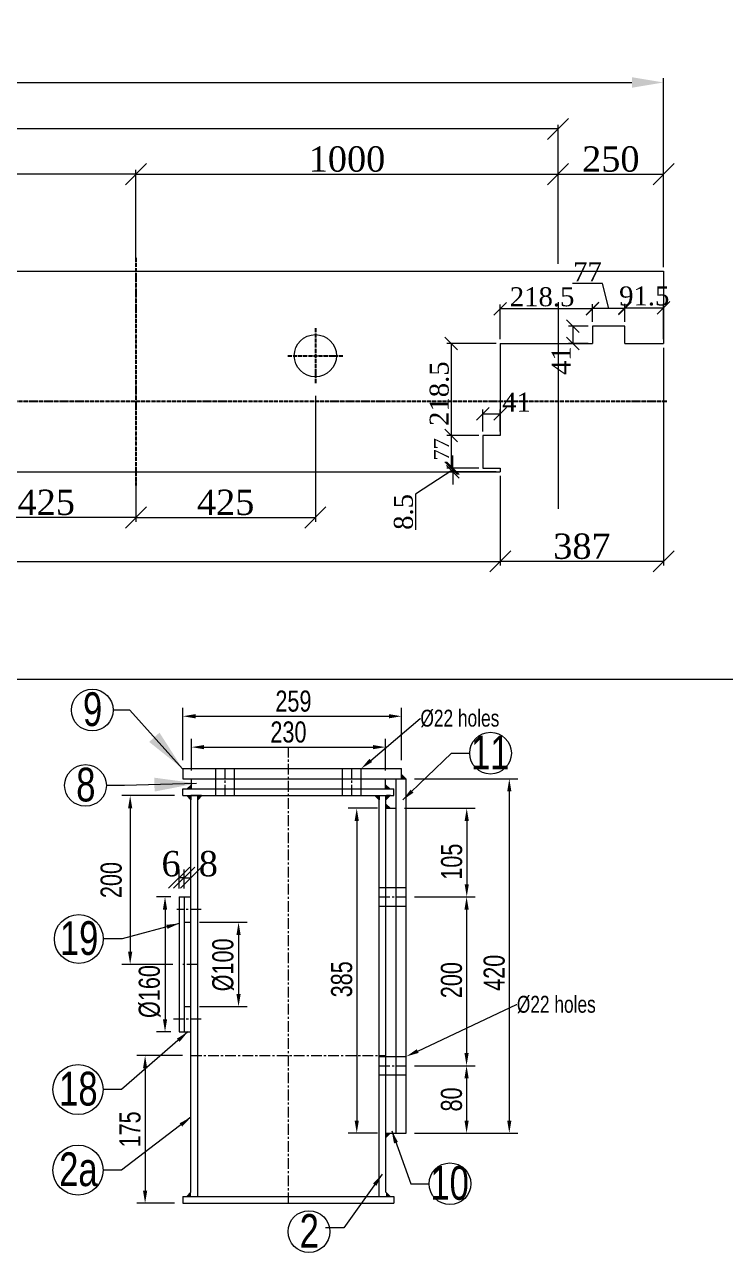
# Model space of a CAD drawing. Extents: x -1308 to 40334, y 1812 to 41869.
# Drawn here: x 37013 to 38673, y 35862 to 38772 of the extents above; entities that cross this region are included whole.
import ezdxf
from ezdxf import colors
from ezdxf.entities.mleader import LeaderData, LeaderLine
from ezdxf.math import Vec2, Vec3

# ---------------------------------------------------------------- set-up
doc = ezdxf.new("R2010")
doc.units = 0
doc.header["$LTSCALE"] = 0.4
doc.header["$MEASUREMENT"] = 0
doc.linetypes.add('ACAD_ISO04W100', pattern=[30, 24, -3, 0, -3])
doc.linetypes.add('CENTER', pattern=[50.8, 31.75, -6.35, 6.35, -6.35])
doc.layers.get('0').update_dxf_attribs({"lineweight": 20})
for name, color, linetype, lineweight in [('C.L', 3, 'CENTER', 9), ('CENTRE', 3, 'CENTER', 9), ('Dim', 7, 'Continuous', 9)]:
    doc.layers.add(name, color=color, linetype=linetype, lineweight=lineweight)
doc.styles.add('Rome', font='times.ttf')
doc.styles.get("Standard").update_dxf_attribs({"font": 'swisscl.ttf'})
doc.dimstyles.new('swaminathan$0', dxfattribs={"dimscale": 5, "dimtxt": 5, "dimasz": 3, "dimexe": 2, "dimexo": 2, "dimgap": 1, "dimtad": 1, "dimzin": 9, "dimdsep": 46, "dimtxsty": 'Standard', "dimcen": -2, "dimclrd": 256, "dimclre": 256, "dimclrt": 256, "dimadec": 0, "dimazin": 0, "dimtfac": 0.7, "dimtofl": 0, "dimtmove": 1, "dimatfit": 3, "dimfxl": 1, "dimtolj": 2, "dimtzin": 9, "dimlwd": -1, "dimlwe": -1, "dimarcsym": 0})
doc.dimstyles.new('swaminathan$7', dxfattribs={"dimscale": 5, "dimtxt": 5, "dimasz": 5, "dimexe": 2, "dimexo": 2, "dimgap": 3, "dimtad": 1, "dimzin": 9, "dimdsep": 46, "dimtxsty": 'Standard', "dimcen": 2, "dimclrd": 256, "dimclre": 256, "dimadec": 0, "dimazin": 0, "dimtfac": 0.7, "dimtofl": 0, "dimtmove": 1, "dimatfit": 3, "dimfxl": 1, "dimtolj": 2, "dimtzin": 9, "dimlwd": -1, "dimlwe": -1, "dimarcsym": 0})

# ---------------------------------------------------------------- blocks, each defined once
blk = doc.blocks.new('*D1028')
at = {"transparency": 16777216}
for p, q in [((17021.2, 26800.6), (17021.2, 26862.7)), ((17280.2, 26800.6), (17280.2, 26862.7)), ((17036.2, 26852.7), (17265.2, 26852.7))]:
    blk.add_line(p, q, dxfattribs=at)
for points in [[(17036.2, 26855.2), (17036.2, 26850.2), (17021.2, 26852.7)], [(17265.2, 26855.2), (17265.2, 26850.2), (17280.2, 26852.7)]]:
    blk.add_solid(points, dxfattribs=at)
at = {"transparency": 16777216, "insert": (17152.1, 26870.5), "char_height": 25, "attachment_point": 5}
blk.add_mtext('\\A2;259', dxfattribs=at)
blk = doc.blocks.new('*D1029')
at = {"transparency": 16777216}
for p, q in [((17295.7, 26438.6), (17367.2, 26438.6)), ((17357.2, 26423.6), (17357.2, 26373.6)), ((17295.7, 26358.6), (17367.2, 26358.6))]:
    blk.add_line(p, q, dxfattribs=at)
for points in [[(17354.7, 26423.6), (17359.7, 26423.6), (17357.2, 26438.6)], [(17354.7, 26373.6), (17359.7, 26373.6), (17357.2, 26358.6)]]:
    blk.add_solid(points, dxfattribs=at)
at = {"transparency": 16777216, "insert": (17339.4, 26398.6), "char_height": 25, "attachment_point": 5, "rotation": 90}
blk.add_mtext('\\A2;80', dxfattribs=at)
blk = doc.blocks.new('*D1030')
at = {"transparency": 16777216}
for p, q in [((17011.2, 26758.6), (16948.7, 26758.6)), ((16958.7, 26743.6), (16958.7, 26573.6)), ((17009.2, 26558.6), (16948.7, 26558.6))]:
    blk.add_line(p, q, dxfattribs=at)
for points in [[(16956.2, 26743.6), (16961.2, 26743.6), (16958.7, 26758.6)], [(16956.2, 26573.6), (16961.2, 26573.6), (16958.7, 26558.6)]]:
    blk.add_solid(points, dxfattribs=at)
at = {"transparency": 16777216, "insert": (16936.3, 26658.6), "char_height": 25, "attachment_point": 5, "rotation": 90}
blk.add_mtext('\\A2;200', dxfattribs=at)
blk = doc.blocks.new('*D1031')
at = {"transparency": 16777216}
for p, q in [((17020.7, 26450.6), (16966.4, 26450.6)), ((16976.4, 26435.6), (16976.4, 26290.6)), ((17011.2, 26275.6), (16966.4, 26275.6))]:
    blk.add_line(p, q, dxfattribs=at)
for points in [[(16973.9, 26435.6), (16978.9, 26435.6), (16976.4, 26450.6)], [(16973.9, 26290.6), (16978.9, 26290.6), (16976.4, 26275.6)]]:
    blk.add_solid(points, dxfattribs=at)
at = {"transparency": 16777216, "insert": (16958.6, 26363.1), "char_height": 25, "attachment_point": 5, "rotation": 90}
blk.add_mtext('\\A2;175', dxfattribs=at)
blk = doc.blocks.new('*D1032')
at = {"transparency": 16777216}
for p, q in [((17031.2, 26788.6), (17031.2, 26826.1)), ((17261.2, 26788.6), (17261.2, 26826.1)), ((17046.2, 26816.1), (17246.2, 26816.1))]:
    blk.add_line(p, q, dxfattribs=at)
for points in [[(17046.2, 26818.6), (17046.2, 26813.6), (17031.2, 26816.1)], [(17246.2, 26818.6), (17246.2, 26813.6), (17261.2, 26816.1)]]:
    blk.add_solid(points, dxfattribs=at)
at = {"transparency": 16777216, "insert": (17146.2, 26833.9), "char_height": 25, "attachment_point": 5}
blk.add_mtext('\\A2;230', dxfattribs=at)
blk = doc.blocks.new('*D1033')
at = {"transparency": 16777216}
for p, q in [((17295.7, 26638.6), (17367.2, 26638.6)), ((17357.2, 26623.6), (17357.2, 26453.6)), ((17295.7, 26438.6), (17367.2, 26438.6))]:
    blk.add_line(p, q, dxfattribs=at)
for points in [[(17354.7, 26623.6), (17359.7, 26623.6), (17357.2, 26638.6)], [(17354.7, 26453.6), (17359.7, 26453.6), (17357.2, 26438.6)]]:
    blk.add_solid(points, dxfattribs=at)
at = {"transparency": 16777216, "insert": (17339.4, 26540), "char_height": 25, "attachment_point": 5, "rotation": 90}
blk.add_mtext('\\A2;200', dxfattribs=at)
blk = doc.blocks.new('*D1034')
at = {"transparency": 16777216}
for p, q in [((17283.7, 26743.6), (17367.4, 26743.6)), ((17357.4, 26728.6), (17357.4, 26653.6)), ((17295.7, 26638.6), (17367.4, 26638.6))]:
    blk.add_line(p, q, dxfattribs=at)
for points in [[(17354.9, 26728.6), (17359.9, 26728.6), (17357.4, 26743.6)], [(17354.9, 26653.6), (17359.9, 26653.6), (17357.4, 26638.6)]]:
    blk.add_solid(points, dxfattribs=at)
at = {"transparency": 16777216, "insert": (17339.6, 26680.4), "char_height": 25, "attachment_point": 5, "rotation": 90}
blk.add_mtext('\\A2;105', dxfattribs=at)
blk = doc.blocks.new('*D1035')
at = {"transparency": 16777216}
for p, q in [((17295.7, 26778.6), (17417.8, 26778.6)), ((17407.8, 26763.6), (17407.8, 26373.6)), ((17295.7, 26358.6), (17417.8, 26358.6))]:
    blk.add_line(p, q, dxfattribs=at)
for points in [[(17405.3, 26763.6), (17410.3, 26763.6), (17407.8, 26778.6)], [(17405.3, 26373.6), (17410.3, 26373.6), (17407.8, 26358.6)]]:
    blk.add_solid(points, dxfattribs=at)
at = {"transparency": 16777216, "insert": (17390, 26548.7), "char_height": 25, "attachment_point": 5, "rotation": 90}
blk.add_mtext('\\A2;420', dxfattribs=at)
blk = doc.blocks.new('*D1036')
at = {"transparency": 16777216}
for p, q in [((17251.7, 26743.6), (17217.1, 26743.6)), ((17227.1, 26728.6), (17227.1, 26373.6)), ((17251.7, 26358.6), (17217.1, 26358.6))]:
    blk.add_line(p, q, dxfattribs=at)
for points in [[(17224.6, 26728.6), (17229.6, 26728.6), (17227.1, 26743.6)], [(17224.6, 26373.6), (17229.6, 26373.6), (17227.1, 26358.6)]]:
    blk.add_solid(points, dxfattribs=at)
at = {"transparency": 16777216, "insert": (17209.3, 26541), "char_height": 25, "attachment_point": 5, "rotation": 90}
blk.add_mtext('\\A2;385', dxfattribs=at)
blk = doc.blocks.new('*D1037')
at = {"transparency": 16777216}
for p, q in [((17040.7, 26608.6), (17097.1, 26608.6)), ((17087.1, 26593.6), (17087.1, 26523.6)), ((17040.7, 26508.6), (17097.1, 26508.6))]:
    blk.add_line(p, q, dxfattribs=at)
for points in [[(17084.6, 26593.6), (17089.6, 26593.6), (17087.1, 26608.6)], [(17084.6, 26523.6), (17089.6, 26523.6), (17087.1, 26508.6)]]:
    blk.add_solid(points, dxfattribs=at)
at = {"transparency": 16777216, "insert": (17068.9, 26558.1), "char_height": 25, "attachment_point": 5, "rotation": 90}
blk.add_mtext('\\A2;%%C100', dxfattribs=at)
blk = doc.blocks.new('*D1038')
at = {"transparency": 16777216}
for p, q in [((17006.7, 26638.6), (16990, 26638.6)), ((17000, 26623.6), (17000, 26493.6)), ((17006.7, 26478.6), (16990, 26478.6))]:
    blk.add_line(p, q, dxfattribs=at)
for points in [[(16997.5, 26623.6), (17002.5, 26623.6), (17000, 26638.6)], [(16997.5, 26493.6), (17002.5, 26493.6), (17000, 26478.6)]]:
    blk.add_solid(points, dxfattribs=at)
at = {"transparency": 16777216, "insert": (16981.8, 26526.5), "char_height": 25, "attachment_point": 5, "rotation": 90}
blk.add_mtext('\\A2;%%C160', dxfattribs=at)
blk = doc.blocks.new('_Oblique')
at = {"layer": 'Dim', "color": 0, "lineweight": -2}
blk.add_line((-0.5, -0.5), (0.5, 0.5), dxfattribs=at)
blk = doc.blocks.new('*D1039')
at = {"layer": 'Dim', "transparency": 16777216}
for p, q in [((17022.7, 26648.6), (17022.7, 26671.3)), ((17030.7, 26648.6), (17030.7, 26671.3)), ((17022.7, 26661.3), (17030.7, 26661.3))]:
    blk.add_line(p, q, dxfattribs=at)
at = {"layer": 'Dim', "transparency": 16777216, "xscale": 25, "yscale": 25, "zscale": 25, "rotation": 180}
blk.add_blockref('_Oblique', (17022.7, 26661.3), dxfattribs=at)
at = {"layer": 'Dim', "transparency": 16777216, "xscale": 25, "yscale": 25, "zscale": 25}
blk.add_blockref('_Oblique', (17030.7, 26661.3), dxfattribs=at)
at = {"layer": 'Dim', "lineweight": -2, "transparency": 16777216, "insert": (17051.3, 26677.8), "char_height": 30, "attachment_point": 5, "style": 'Rome'}
blk.add_mtext('\\A2;8', dxfattribs=at)
blk = doc.blocks.new('*D1040')
at = {"layer": 'Dim', "transparency": 16777216}
for p, q in [((17016.7, 26648.6), (17016.7, 26671.3)), ((17022.7, 26648.6), (17022.7, 26671.3)), ((17022.7, 26661.3), (17016.7, 26661.3))]:
    blk.add_line(p, q, dxfattribs=at)
at = {"layer": 'Dim', "transparency": 16777216, "xscale": 25, "yscale": 25, "zscale": 25, "rotation": 180}
blk.add_blockref('_Oblique', (17016.7, 26661.3), dxfattribs=at)
at = {"layer": 'Dim', "transparency": 16777216, "xscale": 25, "yscale": 25, "zscale": 25}
blk.add_blockref('_Oblique', (17022.7, 26661.3), dxfattribs=at)
at = {"layer": 'Dim', "lineweight": -2, "transparency": 16777216, "insert": (17007.1, 26677.8), "char_height": 30, "attachment_point": 5, "style": 'Rome'}
blk.add_mtext('\\A2;6', dxfattribs=at)
blk = doc.blocks.new('*D1276')
at = {"layer": 'Dim', "transparency": 16777216}
for p, q in [((34963.8, 37684), (34963.8, 37489.5)), ((38139.8, 37659), (38139.8, 37489.5)), ((34963.8, 37499.5), (38139.8, 37499.5))]:
    blk.add_line(p, q, dxfattribs=at)
at = {"layer": 'Dim', "transparency": 16777216, "xscale": 50, "yscale": 50, "zscale": 50, "rotation": 180}
blk.add_blockref('_Oblique', (34963.8, 37499.5), dxfattribs=at)
at = {"layer": 'Dim', "transparency": 16777216, "xscale": 50, "yscale": 50, "zscale": 50}
blk.add_blockref('_Oblique', (38139.8, 37499.5), dxfattribs=at)
at = {"layer": 'Dim', "lineweight": -2, "transparency": 16777216, "insert": (36551.8, 37535.1), "char_height": 60, "attachment_point": 5, "style": 'Rome'}
blk.add_mtext('\\A2;3176', dxfattribs=at)
blk = doc.blocks.new('*D1281')
at = {"layer": 'Dim', "transparency": 16777216}
for p, q in [((34576.8, 38197), (34576.8, 38644.5)), ((34651.8, 38634.5), (38451.8, 38634.5)), ((38526.8, 38197), (38526.8, 38644.5))]:
    blk.add_line(p, q, dxfattribs=at)
for points in [[(34651.8, 38647), (34651.8, 38622), (34576.8, 38634.5)], [(38451.8, 38647), (38451.8, 38622), (38526.8, 38634.5)]]:
    blk.add_solid(points, dxfattribs=at)
at = {"layer": 'Dim', "lineweight": -2, "transparency": 16777216, "insert": (36551.8, 38670.1), "char_height": 60, "attachment_point": 5, "style": 'Rome'}
blk.add_mtext('\\A2;3950', dxfattribs=at)
blk = doc.blocks.new('*D1282')
at = {"layer": 'Dim', "transparency": 16777216}
for p, q in [((34826.8, 38205), (34826.8, 38534.3)), ((38276.8, 38205), (38276.8, 38534.3)), ((38276.8, 38524.3), (34826.8, 38524.3))]:
    blk.add_line(p, q, dxfattribs=at)
at = {"layer": 'Dim', "transparency": 16777216, "xscale": 50, "yscale": 50, "zscale": 50, "rotation": 180}
blk.add_blockref('_Oblique', (34826.8, 38524.3), dxfattribs=at)
at = {"layer": 'Dim', "transparency": 16777216, "xscale": 50, "yscale": 50, "zscale": 50}
blk.add_blockref('_Oblique', (38276.8, 38524.3), dxfattribs=at)
at = {"layer": 'Dim', "lineweight": -2, "transparency": 16777216, "insert": (36551.8, 38560), "char_height": 60, "attachment_point": 5, "style": 'Rome'}
blk.add_mtext('\\A2;WHEEL BASE - 3450', dxfattribs=at)
blk = doc.blocks.new('*D1278')
at = {"layer": 'Dim', "transparency": 16777216}
for p, q in [((38276.8, 38205), (38276.8, 38427.1)), ((38276.8, 38417.1), (38526.8, 38417.1)), ((38526.8, 38205), (38526.8, 38427.1))]:
    blk.add_line(p, q, dxfattribs=at)
at = {"layer": 'Dim', "transparency": 16777216, "xscale": 50, "yscale": 50, "zscale": 50, "rotation": 180}
blk.add_blockref('_Oblique', (38276.8, 38417.1), dxfattribs=at)
at = {"layer": 'Dim', "transparency": 16777216, "xscale": 50, "yscale": 50, "zscale": 50}
blk.add_blockref('_Oblique', (38526.8, 38417.1), dxfattribs=at)
at = {"layer": 'Dim', "lineweight": -2, "transparency": 16777216, "insert": (38401.8, 38452.7), "char_height": 60, "attachment_point": 5, "style": 'Rome'}
blk.add_mtext('\\A2;250', dxfattribs=at)
blk = doc.blocks.new('*D1279')
at = {"layer": 'Dim', "transparency": 16777216}
for p, q in [((37276.8, 38217), (37276.8, 38427.1)), ((37276.8, 38417.1), (38276.8, 38417.1)), ((38276.8, 38205), (38276.8, 38427.1))]:
    blk.add_line(p, q, dxfattribs=at)
at = {"layer": 'Dim', "transparency": 16777216, "xscale": 50, "yscale": 50, "zscale": 50, "rotation": 180}
blk.add_blockref('_Oblique', (37276.8, 38417.1), dxfattribs=at)
at = {"layer": 'Dim', "transparency": 16777216, "xscale": 50, "yscale": 50, "zscale": 50}
blk.add_blockref('_Oblique', (38276.8, 38417.1), dxfattribs=at)
at = {"layer": 'Dim', "lineweight": -2, "transparency": 16777216, "insert": (37776.8, 38452.7), "char_height": 60, "attachment_point": 5, "style": 'Rome'}
blk.add_mtext('\\A2;1000', dxfattribs=at)
blk = doc.blocks.new('*D1280')
at = {"layer": 'Dim', "transparency": 16777216}
for p, q in [((35576.8, 38229), (35576.8, 38427.1)), ((37276.8, 38417.1), (35576.8, 38417.1)), ((37276.8, 38217), (37276.8, 38427.1))]:
    blk.add_line(p, q, dxfattribs=at)
at = {"layer": 'Dim', "transparency": 16777216, "xscale": 50, "yscale": 50, "zscale": 50, "rotation": 180}
blk.add_blockref('_Oblique', (35576.8, 38417.1), dxfattribs=at)
at = {"layer": 'Dim', "transparency": 16777216, "xscale": 50, "yscale": 50, "zscale": 50}
blk.add_blockref('_Oblique', (37276.8, 38417.1), dxfattribs=at)
at = {"layer": 'Dim', "lineweight": -2, "transparency": 16777216, "insert": (36426.8, 38452.8), "char_height": 60, "attachment_point": 5, "style": 'Rome'}
blk.add_mtext('\\A2;1700', dxfattribs=at)
blk = doc.blocks.new('*D1298')
at = {"layer": 'Dim', "transparency": 16777216}
for p, q in [((37701.8, 37892), (37701.8, 37593.6)), ((37276.8, 37694), (37276.8, 37593.6)), ((37276.8, 37603.6), (37701.8, 37603.6))]:
    blk.add_line(p, q, dxfattribs=at)
at = {"layer": 'Dim', "transparency": 16777216, "xscale": 50, "yscale": 50, "zscale": 50, "rotation": 180}
blk.add_blockref('_Oblique', (37276.8, 37603.6), dxfattribs=at)
at = {"layer": 'Dim', "transparency": 16777216, "xscale": 50, "yscale": 50, "zscale": 50}
blk.add_blockref('_Oblique', (37701.8, 37603.6), dxfattribs=at)
at = {"layer": 'Dim', "lineweight": -2, "transparency": 16777216, "insert": (37489.3, 37639.1), "char_height": 60, "attachment_point": 5, "style": 'Rome'}
blk.add_mtext('\\A2;425', dxfattribs=at)
blk = doc.blocks.new('*D1299')
at = {"layer": 'Dim', "transparency": 16777216}
for p, q in [((36851.8, 37892), (36851.8, 37593.6)), ((37276.8, 37694), (37276.8, 37593.6)), ((37276.8, 37603.6), (36851.8, 37603.6))]:
    blk.add_line(p, q, dxfattribs=at)
at = {"layer": 'Dim', "transparency": 16777216, "xscale": 50, "yscale": 50, "zscale": 50, "rotation": 180}
blk.add_blockref('_Oblique', (36851.8, 37603.6), dxfattribs=at)
at = {"layer": 'Dim', "transparency": 16777216, "xscale": 50, "yscale": 50, "zscale": 50}
blk.add_blockref('_Oblique', (37276.8, 37603.6), dxfattribs=at)
at = {"layer": 'Dim', "lineweight": -2, "transparency": 16777216, "insert": (37064.3, 37639.1), "char_height": 60, "attachment_point": 5, "style": 'Rome'}
blk.add_mtext('\\A2;425', dxfattribs=at)
blk = doc.blocks.new('*D1330')
at = {"layer": 'Dim', "transparency": 16777216}
for p, q in [((38526.8, 38006), (38526.8, 37489.5)), ((38139.8, 37702), (38139.8, 37489.5)), ((38526.8, 37499.5), (38139.8, 37499.5))]:
    blk.add_line(p, q, dxfattribs=at)
at = {"layer": 'Dim', "transparency": 16777216, "xscale": 50, "yscale": 50, "zscale": 50, "rotation": 180}
blk.add_blockref('_Oblique', (38139.8, 37499.5), dxfattribs=at)
at = {"layer": 'Dim', "transparency": 16777216, "xscale": 50, "yscale": 50, "zscale": 50}
blk.add_blockref('_Oblique', (38526.8, 37499.5), dxfattribs=at)
at = {"layer": 'Dim', "lineweight": -2, "transparency": 16777216, "insert": (38333.3, 37535.1), "char_height": 60, "attachment_point": 5, "style": 'Rome'}
blk.add_mtext('\\A2;387', dxfattribs=at)
blk = doc.blocks.new('*D1331')
at = {"layer": 'Dim', "transparency": 16777216}
for p, q in [((38381.9, 38158), (38310.9, 38158)), ((38396.8, 38099.2), (38381.9, 38158)), ((38358.3, 38067), (38358.3, 38109.2)), ((38435.3, 38099.2), (38358.3, 38099.2)), ((38435.3, 38067), (38435.3, 38109.2))]:
    blk.add_line(p, q, dxfattribs=at)
at = {"layer": 'Dim', "transparency": 16777216, "xscale": 30, "yscale": 30, "zscale": 30, "rotation": 180}
blk.add_blockref('_Oblique', (38358.3, 38099.2), dxfattribs=at)
at = {"layer": 'Dim', "transparency": 16777216, "xscale": 30, "yscale": 30, "zscale": 30}
blk.add_blockref('_Oblique', (38435.3, 38099.2), dxfattribs=at)
at = {"layer": 'Dim', "lineweight": -2, "transparency": 16777216, "insert": (38346.4, 38186), "char_height": 45, "attachment_point": 5, "style": 'Rome'}
blk.add_mtext('\\A2;77', dxfattribs=at)
blk = doc.blocks.new('*D1332')
at = {"layer": 'Dim', "transparency": 16777216}
for p, q in [((38139.8, 38026), (38139.8, 38108.3)), ((38358.3, 38098.3), (38139.8, 38098.3)), ((38358.3, 38067), (38358.3, 38108.3))]:
    blk.add_line(p, q, dxfattribs=at)
at = {"layer": 'Dim', "transparency": 16777216, "xscale": 30, "yscale": 30, "zscale": 30, "rotation": 180}
blk.add_blockref('_Oblique', (38139.8, 38098.3), dxfattribs=at)
at = {"layer": 'Dim', "transparency": 16777216, "xscale": 30, "yscale": 30, "zscale": 30}
blk.add_blockref('_Oblique', (38358.3, 38098.3), dxfattribs=at)
at = {"layer": 'Dim', "lineweight": -2, "transparency": 16777216, "insert": (38239, 38126.2), "char_height": 45, "attachment_point": 5, "style": 'Rome'}
blk.add_mtext('\\A2;218.5', dxfattribs=at)
blk = doc.blocks.new('*D1333')
at = {"layer": 'Dim', "transparency": 16777216}
for p, q in [((38435.3, 38067), (38435.3, 38110.2)), ((38435.3, 38100.2), (38526.8, 38100.2)), ((38526.8, 38026), (38526.8, 38110.2))]:
    blk.add_line(p, q, dxfattribs=at)
at = {"layer": 'Dim', "transparency": 16777216, "xscale": 30, "yscale": 30, "zscale": 30, "rotation": 180}
blk.add_blockref('_Oblique', (38435.3, 38100.2), dxfattribs=at)
at = {"layer": 'Dim', "transparency": 16777216, "xscale": 30, "yscale": 30, "zscale": 30}
blk.add_blockref('_Oblique', (38526.8, 38100.2), dxfattribs=at)
at = {"layer": 'Dim', "lineweight": -2, "transparency": 16777216, "insert": (38481, 38128.2), "char_height": 45, "attachment_point": 5, "style": 'Rome'}
blk.add_mtext('\\A2;91.5', dxfattribs=at)
blk = doc.blocks.new('*D1334')
at = {"layer": 'Dim', "transparency": 16777216}
for p, q in [((38348.3, 38057), (38301.6, 38057)), ((38311.6, 38057), (38311.6, 38016)), ((38348.3, 38016), (38301.6, 38016))]:
    blk.add_line(p, q, dxfattribs=at)
at = {"layer": 'Dim', "transparency": 16777216, "xscale": 30, "yscale": 30, "zscale": 30}
for p, rotation in [((38311.6, 38057), 90), ((38311.6, 38016), 270)]:
    blk.add_blockref('_Oblique', p, dxfattribs=dict(at, rotation=rotation))
at = {"layer": 'Dim', "lineweight": -2, "transparency": 16777216, "insert": (38284.1, 37975.1), "char_height": 45, "attachment_point": 5, "rotation": 90, "style": 'Rome'}
blk.add_mtext('\\A2;41', dxfattribs=at)
blk = doc.blocks.new('*D1335')
at = {"layer": 'Dim', "transparency": 16777216}
for p, q in [((38129.8, 38016), (38013.6, 38016)), ((38023.6, 38016), (38023.6, 37797.5)), ((38088.8, 37797.5), (38013.6, 37797.5))]:
    blk.add_line(p, q, dxfattribs=at)
at = {"layer": 'Dim', "transparency": 16777216, "xscale": 30, "yscale": 30, "zscale": 30}
for p, rotation in [((38023.6, 38016), 90), ((38023.6, 37797.5), 270)]:
    blk.add_blockref('_Oblique', p, dxfattribs=dict(at, rotation=rotation))
at = {"layer": 'Dim', "lineweight": -2, "transparency": 16777216, "insert": (37995.6, 37897), "char_height": 45, "attachment_point": 5, "rotation": 90, "style": 'Rome'}
blk.add_mtext('\\A2;218.5', dxfattribs=at)
blk = doc.blocks.new('*D1336')
at = {"layer": 'Dim', "transparency": 16777216}
for p, q in [((38088.8, 37797.5), (38013.6, 37797.5)), ((38023.6, 37797.5), (38023.6, 37720.5)), ((38088.8, 37720.5), (38013.6, 37720.5))]:
    blk.add_line(p, q, dxfattribs=at)
at = {"layer": 'Dim', "transparency": 16777216, "xscale": 30, "yscale": 30, "zscale": 30}
for p, rotation in [((38023.6, 37797.5), 90), ((38023.6, 37720.5), 270)]:
    blk.add_blockref('_Oblique', p, dxfattribs=dict(at, rotation=rotation))
at = {"layer": 'Dim', "lineweight": -2, "transparency": 16777216, "insert": (38000.7, 37765.1), "char_height": 35, "attachment_point": 5, "rotation": 90, "style": 'Rome'}
blk.add_mtext('\\A2;77', dxfattribs=at)
blk = doc.blocks.new('*D1337')
at = {"layer": 'Dim', "transparency": 16777216}
for p, q in [((38027.7, 37720.5), (38027.7, 37750.5)), ((38027.7, 37716.3), (37938.8, 37659)), ((38088.8, 37720.5), (38017.7, 37720.5)), ((38027.7, 37720.5), (38027.7, 37712)), ((38129.8, 37712), (38017.7, 37712)), ((38027.7, 37712), (38027.7, 37682)), ((37938.8, 37659), (37938.8, 37574.4))]:
    blk.add_line(p, q, dxfattribs=at)
at = {"layer": 'Dim', "transparency": 16777216, "xscale": 30, "yscale": 30, "zscale": 30}
for p, rotation in [((38027.7, 37720.5), 270), ((38027.7, 37712), 90)]:
    blk.add_blockref('_Oblique', p, dxfattribs=dict(at, rotation=rotation))
at = {"layer": 'Dim', "lineweight": -2, "transparency": 16777216, "insert": (37910.8, 37616.7), "char_height": 45, "attachment_point": 5, "rotation": 90, "style": 'Rome'}
blk.add_mtext('\\A2;8.5', dxfattribs=at)
blk = doc.blocks.new('*D1338')
at = {"layer": 'Dim', "transparency": 16777216}
for p, q in [((38098.8, 37807.5), (38098.8, 37859.4)), ((38098.8, 37849.4), (38139.8, 37849.4)), ((38139.8, 37807.5), (38139.8, 37859.4))]:
    blk.add_line(p, q, dxfattribs=at)
at = {"layer": 'Dim', "transparency": 16777216, "xscale": 30, "yscale": 30, "zscale": 30, "rotation": 180}
blk.add_blockref('_Oblique', (38098.8, 37849.4), dxfattribs=at)
at = {"layer": 'Dim', "transparency": 16777216, "xscale": 30, "yscale": 30, "zscale": 30}
blk.add_blockref('_Oblique', (38139.8, 37849.4), dxfattribs=at)
at = {"layer": 'Dim', "lineweight": -2, "transparency": 16777216, "insert": (38178.4, 37876.9), "char_height": 45, "attachment_point": 5, "style": 'Rome'}
blk.add_mtext('\\A2;41', dxfattribs=at)
blk = doc.blocks.new('cs ec 15T with sh pl')
for points in [[(17280.2, 26778.6), (17285.2, 26778.6), (17280.2, 26783.6)], [(17030.7, 26758.6), (17025.7, 26758.6), (17030.7, 26753.6)], [(17030.7, 26758.6), (17025.7, 26758.6), (17030.7, 26753.6)], [(17031.4, 26766.6), (17026.4, 26766.6), (17031.4, 26771.6)], [(17038.7, 26758.6), (17043.7, 26758.6), (17038.7, 26753.6)], [(17253.7, 26758.6), (17248.7, 26758.6), (17253.7, 26753.6)], [(17253.7, 26758.6), (17248.7, 26758.6), (17253.7, 26753.6)], [(17261.1, 26766.6), (17266.1, 26766.6), (17261.1, 26771.6)], [(17261.7, 26758.6), (17266.7, 26758.6), (17261.7, 26753.6)], [(17261.7, 26743.6), (17266.7, 26743.6), (17261.7, 26748.6)], [(17261.7, 26358.6), (17266.7, 26358.6), (17261.7, 26353.6)], [(17030.7, 26283.6), (17025.7, 26283.6), (17030.7, 26288.6)], [(17030.7, 26283.6), (17025.7, 26283.6), (17030.7, 26288.6)], [(17261.7, 26283.6), (17266.7, 26283.6), (17261.7, 26288.6)]]:
    blk.add_hatch(color=256).paths.add_polyline_path(points)
for p, q in [((17021.2, 26790.6), (17280.2, 26790.6)), ((17060.2, 26758.6), (17060.2, 26790.6)), ((17082.2, 26758.6), (17082.2, 26790.6)), ((17210.2, 26758.6), (17210.2, 26790.6)), ((17232.2, 26758.6), (17232.2, 26790.6)), ((17021.2, 26778.6), (17285.7, 26778.6)), ((17031.2, 26766.6), (17031.2, 26778.6)), ((17261.2, 26766.6), (17261.2, 26778.6)), ((17273.7, 26358.6), (17273.7, 26778.6)), ((17280.2, 26783.6), (17285.2, 26778.6)), ((17285.7, 26358.6), (17285.7, 26778.6)), ((17021.2, 26766.6), (17271.2, 26766.6)), ((17021.2, 26758.6), (17021.2, 26766.6)), ((17021.2, 26758.6), (17271.2, 26758.6)), ((17025.2, 26758.6), (17030.2, 26758.6)), ((17025.2, 26758.6), (17030.2, 26758.6)), ((17030.7, 26753.6), (17025.7, 26758.6)), ((17030.7, 26753.6), (17025.7, 26758.6)), ((17031.4, 26771.6), (17026.4, 26766.6)), ((17030.2, 26758.6), (17038.2, 26758.6)), ((17040.7, 26758.6), (17030.7, 26758.6)), ((17030.7, 26758.6), (17030.7, 26753.6)), ((17030.7, 26288.6), (17030.7, 26758.6)), ((17030.7, 26758.6), (17030.7, 26753.6)), ((17043.2, 26758.6), (17038.2, 26758.6)), ((17038.7, 26283.6), (17038.7, 26758.6)), ((17038.7, 26758.6), (17038.7, 26753.6)), ((17038.7, 26753.6), (17043.7, 26758.6)), ((17253.7, 26753.6), (17248.7, 26758.6)), ((17253.7, 26753.6), (17248.7, 26758.6)), ((17249.2, 26758.6), (17254.2, 26758.6)), ((17249.2, 26758.6), (17254.2, 26758.6)), ((17253.7, 26758.6), (17253.7, 26753.6)), ((17253.7, 26758.6), (17253.7, 26753.6)), ((17253.7, 26283.6), (17253.7, 26758.6)), ((17261.1, 26771.6), (17266.1, 26766.6)), ((17261.7, 26758.6), (17261.7, 26753.6)), ((17261.7, 26753.6), (17266.7, 26758.6)), ((17261.7, 26288.6), (17261.7, 26758.6)), ((17267.2, 26758.6), (17262.2, 26758.6)), ((17271.2, 26758.6), (17271.2, 26766.6)), ((17261.7, 26748.6), (17266.7, 26743.6)), ((17261.7, 26743.6), (17273.7, 26743.6)), ((17253.7, 26649.6), (17285.7, 26649.6)), ((17253.7, 26627.6), (17285.7, 26627.6)), ((17253.7, 26449.6), (17285.7, 26449.6)), ((17253.7, 26427.6), (17285.7, 26427.6)), ((17261.7, 26358.6), (17285.7, 26358.6)), ((17261.7, 26353.6), (17266.7, 26358.6)), ((17021.2, 26283.6), (17021.2, 26275.6)), ((17021.2, 26283.6), (17271.2, 26283.6)), ((17030.7, 26288.6), (17025.7, 26283.6)), ((17030.7, 26288.6), (17025.7, 26283.6)), ((17261.7, 26288.6), (17266.7, 26283.6)), ((17271.2, 26283.6), (17271.2, 26275.6)), ((17021.2, 26275.6), (17271.2, 26275.6))]:
    blk.add_line(p, q)
at = {"color": 0}
for p, q in [((17021.2, 26790.6), (17021.2, 26778.6)), ((17280.2, 26778.6), (17280.2, 26790.6)), ((17016.7, 26638.6), (17016.7, 26478.6)), ((17016.7, 26638.6), (17030.7, 26638.6)), ((17022.7, 26638.6), (17030.7, 26638.6)), ((17022.7, 26638.6), (17022.7, 26478.6)), ((17022.7, 26608.6), (17030.7, 26608.6)), ((17022.7, 26508.6), (17030.7, 26508.6)), ((17016.7, 26478.6), (17030.7, 26478.6)), ((17022.7, 26478.6), (17030.7, 26478.6))]:
    blk.add_line(p, q, dxfattribs=at)
at = {"layer": 'C.L'}
for p, q in [((17146.2, 26275.6), (17146.2, 26815.6)), ((17071.2, 26758.6), (17071.2, 26790.6)), ((17221.2, 26758.6), (17221.2, 26790.6)), ((17253.7, 26638.6), (17285.7, 26638.6)), ((17030.7, 26450.6), (17261.7, 26450.6)), ((17253.7, 26438.6), (17285.7, 26438.6))]:
    blk.add_line(p, q, dxfattribs=at)
at = {"layer": 'CENTRE'}
for p, q in [((17042.8, 26623.6), (17013.8, 26623.6)), ((17038.7, 26558.6), (17019.2, 26558.6)), ((17043, 26493.6), (17009.6, 26493.6))]:
    blk.add_line(p, q, dxfattribs=at)
at = {"lineweight": -2}
blk.add_leader([(17268.5, 26361.5), (17291.1, 26298.7), (17312.8, 26298.7)], dimstyle='swaminathan$7', override={"dimasz": 3, "dimtad": 0}, dxfattribs=at)
blk = doc.blocks.new('lskje')
at = {"layer": 'Dim', "lineweight": -2}
for centre, radius in [((16913.818, 26860.02), 24.697), ((17385.57, 26808.957), 24.697), ((16905.793, 26770.691), 24.697), ((16897.845, 26588.787), 28.966), ((16896.945, 26410.332), 29.662), ((16896.945, 26314.888), 29.662), ((17337.487, 26298.668), 24.697), ((17170.479, 26242.017), 24.697)]:
    blk.add_circle(centre, radius, dxfattribs=at)
at = {"color": 0}
blk.add_blockref('cs ec 15T with sh pl', (0, 0), dxfattribs=at)
at = {"layer": 'Dim', "lineweight": -2, "char_height": 40, "attachment_point": 5}
for s, insert in [('9', (16914.209, 26860.8)), ('11', (17385.179, 26809.736)), ('8', (16906.184, 26771.47)), ('19', (16898.236, 26589.567)), ('18', (16897.336, 26411.112)), ('2a', (16897.336, 26315.668)), ('10', (17337.096, 26299.448)), ('2', (17170.87, 26242.797))]:
    blk.add_mtext(s, dxfattribs=dict(at, insert=insert))
at = {"color": 0}
for base, p1, p2, picture, middle in [((17280.245, 26852.652), (17021.245, 26790.57), (17280.245, 26790.57), '*D1028', (17152.11, 26852.652)), ((17261.245, 26816.091), (17031.245, 26778.57), (17261.245, 26778.57), '*D1032', (17146.188, 26816.091))]:
    dim = blk.add_linear_dim(base=base, p1=p1, p2=p2, dimstyle='swaminathan$0', dxfattribs=at)
    dim.commit()
    dim.dimension.update_dxf_attribs({"geometry": picture, "text_midpoint": middle, "dimtype": 128})
for base, p1, p2, picture, middle in [((17407.775, 26358.57), (17285.745, 26778.57), (17285.745, 26358.57), '*D1035', (17407.775, 26548.731)), ((16958.671, 26558.57), (17021.245, 26758.57), (17019.182, 26558.57), '*D1030', (16954.112, 26658.57)), ((17227.135, 26358.57), (17261.745, 26743.57), (17261.745, 26358.57), '*D1036', (17227.135, 26540.983)), ((17357.382, 26638.57), (17273.745, 26743.57), (17285.745, 26638.57), '*D1034', (17357.382, 26680.444)), ((17357.19, 26438.57), (17285.745, 26638.57), (17285.745, 26438.57), '*D1033', (17357.19, 26539.992)), ((16976.358, 26275.57), (17030.745, 26450.57), (17021.245, 26275.57), '*D1031', (16976.358, 26363.07)), ((17357.19, 26358.57), (17285.745, 26438.57), (17285.745, 26358.57), '*D1029', (17357.19, 26398.57))]:
    dim = blk.add_linear_dim(base=base, p1=p1, p2=p2, angle=90, dimstyle='swaminathan$0', dxfattribs=at)
    dim.commit()
    dim.dimension.update_dxf_attribs({"geometry": picture, "text_midpoint": middle, "dimtype": 128})
for base, p1, p2, picture, middle in [((16999.986, 26478.57), (17016.745, 26638.57), (17016.745, 26478.57), '*D1038', (16999.986, 26526.521)), ((17087.074, 26508.57), (17030.745, 26608.57), (17030.745, 26508.57), '*D1037', (17087.074, 26558.105))]:
    dim = blk.add_linear_dim(base=base, p1=p1, p2=p2, angle=90, text='%%C<>', dimstyle='swaminathan$0', dxfattribs=at)
    dim.commit()
    dim.dimension.update_dxf_attribs({"geometry": picture, "text_midpoint": middle, "dimtype": 128})
at = {"layer": 'Dim', "lineweight": -2}
for base, p2, picture, middle in [((17016.745, 26661.301), (17016.745, 26638.57), '*D1040', (17007.059, 26661.301)), ((17030.745, 26661.301), (17030.745, 26638.57), '*D1039', (17051.332, 26661.301))]:
    dim = blk.add_linear_dim(base=base, p1=(17022.745, 26638.57), p2=p2, dimstyle='swaminathan$0', override={"dimtxt": 6, "dimasz": 5, "dimgap": 0.25, "dimtxsty": 'Rome', "dimblk1": 'Oblique', "dimblk2": 'Oblique', "dimsah": 1}, dxfattribs=at)
    dim.commit()
    dim.dimension.update_dxf_attribs({"geometry": picture, "text_midpoint": middle, "dimtype": 128})
at = {"lineweight": -2}
for points, override in [([(17020.745, 26790.57), (16958.366, 26860.045), (16938.515, 26860.02)], {"dimasz": 10, "dimtad": 0}), ([(17281.804, 26753.57), (17339.218, 26808.957), (17360.873, 26808.957)], {"dimasz": 3, "dimtad": 0}), ([(17037.387, 26773.139), (16952.145, 26770.691), (16930.49, 26770.691)], {"dimasz": 10, "dimtad": 0}), ([(17016.745, 26607.095), (16949.161, 26588.787), (16927.506, 26588.787)], {"dimasz": 3, "dimtad": 0}), ([(17026.932, 26478.57), (16948.261, 26410.332), (16926.607, 26410.332)], {"dimasz": 3, "dimtad": 0}), ([(17030.745, 26377.572), (16948.261, 26314.888), (16926.607, 26314.888)], {"dimasz": 3, "dimtad": 0}), ([(17257.087, 26309.919), (17211.618, 26246.417), (17189.963, 26246.417)], {"dimasz": 3, "dimtad": 0})]:
    blk.add_leader(points, dimstyle='swaminathan$7', override=override, dxfattribs=at)
at = {"color": 0}
ml = blk.add_multileader_mtext('Standard', dxfattribs=at)
ml.set_content('%%C22 holes')
ml.set_leader_properties(linetype='ByLayer', lineweight=-1)
ml.build(insert=Vec2(0, 0))
ml.multileader.update_dxf_attribs({"text_right_attachment_type": 6, "dogleg_length": 0.36, "arrow_head_size": 15})
ctx = ml.context
ctx.base_point, ctx.char_height, ctx.arrow_head_size, ctx.landing_gap_size, ctx.plane_origin = Vec3(17302.431, 26850.096), 20, 15, 0.09, Vec3(17232.245, 26790.57)
ctx.right_attachment = 6
notes = []
notes.append((ctx, [(0, (1, 1, 0), (17302.071, 26850.096), (1, 0), 0.36, [(0, [(17232.245, 26790.57)], 0, [])])]))
ctx.mtext.insert, ctx.mtext.flow_direction = Vec3(17302.521, 26860.43), 5
ml = blk.add_multileader_mtext('Standard', dxfattribs=at)
ml.set_content('%%C22 holes')
ml.set_leader_properties(linetype='ByLayer', lineweight=-1)
ml.build(insert=Vec2(0, 0))
ml.multileader.update_dxf_attribs({"text_right_attachment_type": 6, "dogleg_length": 0.36, "arrow_head_size": 15})
ctx = ml.context
ctx.base_point, ctx.char_height, ctx.arrow_head_size, ctx.landing_gap_size, ctx.plane_origin = Vec3(17416.662, 26511.055), 20, 15, 0.09, Vec3(17346.477, 26451.529)
ctx.right_attachment = 6
notes.append((ctx, [(0, (1, 1, 0), (17416.302, 26511.055), (1, 0), 0.36, [(0, [(17285.745, 26449.57)], 0, [])])]))
ctx.mtext.insert, ctx.mtext.flow_direction = Vec3(17416.752, 26521.389), 5
for ctx, leaders in notes:
    for number, flags, end, landing, length, lines in leaders:
        leader = LeaderData()
        leader.index, (leader.has_last_leader_line, leader.has_dogleg_vector, leader.attachment_direction) = number, flags
        leader.last_leader_point, leader.dogleg_vector, leader.dogleg_length = Vec3(end), Vec3(landing), length
        for number, points, colour, breaks in lines:
            line = LeaderLine()
            line.index, line.vertices, line.color, line.breaks = number, Vec3.list(points), colors.encode_raw_color(colour), breaks
            leader.lines.append(line)
        ctx.leaders.append(leader)

msp = doc.modelspace()

# ---------------------------------------------------------------- linework, layer by layer
at = {"color": 0}
for p, q in [((34576.768, 38187.01), (38526.768, 38187.01)), ((38526.768, 38187.01), (38526.768, 38016.01)), ((38526.768, 38187.01), (38526.768, 38016.01)), ((38435.268, 38057.01), (38358.268, 38057.01)), ((38358.268, 38057.01), (38358.268, 38016.01)), ((38435.268, 38016.01), (38435.268, 38057.01)), ((38139.768, 38016.01), (38358.268, 38016.01)), ((38139.768, 38016.01), (38139.768, 37797.51)), ((38435.268, 38016.01), (38526.768, 38016.01)), ((38139.768, 37797.51), (38098.768, 37797.51)), ((38098.768, 37797.51), (38098.768, 37720.51)), ((38098.768, 37720.51), (38139.768, 37720.51)), ((38139.768, 37720.51), (38139.768, 37712.01)), ((34963.768, 37712.01), (38139.768, 37712.01))]:
    msp.add_line(p, q, dxfattribs=at)
at = {"color": 7, "true_color": 0xffffff}
msp.add_line((38276.768, 38114.01), (38276.768, 37624.01), dxfattribs=at)
msp.add_line((38276.768, 38114.01), (38276.768, 37624.01), dxfattribs=at)
at = {"color": 0}
msp.add_lwpolyline([(33815.635, 38793.909), (38931.504, 38793.909), (38931.504, 37219.767), (33815.635, 37219.767)], close=True, dxfattribs=at)
msp.add_circle((37701.768, 37987.01), 50, dxfattribs=at)
at = {"layer": 'CENTRE', "color": 0, "linetype": 'ACAD_ISO04W100', "lineweight": -2}
for p, q in [((37276.768, 38219.01), (37276.768, 37679.01)), ((37701.768, 38052.01), (37701.768, 37922.01)), ((37636.768, 37987.01), (37766.768, 37987.01)), ((34675.426, 37879.01), (38534.768, 37879.01))]:
    msp.add_line(p, q, dxfattribs=at)

# ---------------------------------------------------------------- block references
at = {"color": 0, "xscale": 2, "yscale": 2, "zscale": 2}
msp.add_blockref('lskje', (3345.646, -16572.937), dxfattribs=at)

# ---------------------------------------------------------------- dimensions: what is measured, and where the dimension line sits
at = {"layer": 'Dim', "lineweight": -2}
dim = msp.add_linear_dim(base=(34826.768, 38524.285), p1=(38276.768, 38195.01), p2=(34826.768, 38195.01), text='WHEEL BASE - <>', dimstyle='swaminathan$0', override={"dimtxt": 12, "dimasz": 10, "dimtxsty": 'Rome', "dimblk1": 'Oblique', "dimblk2": 'Oblique', "dimsah": 1}, dxfattribs=at)
dim.commit()
dim.dimension.update_dxf_attribs({"geometry": '*D1282', "text_midpoint": (36551.768, 38559.956)})
for base, p1, p2, override, picture, middle in [((38526.768, 38634.498), (34576.768, 38187.01), (38526.768, 38187.01), {"dimtxt": 12, "dimasz": 15, "dimtxsty": 'Rome', "dimsah": 1}, '*D1281', (36551.768, 38670.104)), ((35576.768, 38417.149), (37276.768, 38207.01), (35576.768, 38219.01), {"dimtxt": 12, "dimasz": 10, "dimtxsty": 'Rome', "dimblk1": 'Oblique', "dimblk2": 'Oblique', "dimsah": 1}, '*D1280', (36426.768, 38452.754)), ((38276.768, 38417.149), (37276.768, 38207.01), (38276.768, 38195.01), {"dimtxt": 12, "dimasz": 10, "dimtxsty": 'Rome', "dimblk1": 'Oblique', "dimblk2": 'Oblique', "dimsah": 1}, '*D1279', (37776.768, 38452.668))]:
    dim = msp.add_linear_dim(base=base, p1=p1, p2=p2, dimstyle='swaminathan$0', override=override, dxfattribs=at)
    dim.commit()
    dim.dimension.update_dxf_attribs({"geometry": picture, "text_midpoint": middle})
dim = msp.add_linear_dim(base=(38526.768, 38417.149), p1=(38276.768, 38195.01), p2=(38526.768, 38195.01), angle=180, dimstyle='swaminathan$0', override={"dimtxt": 12, "dimasz": 10, "dimtxsty": 'Rome', "dimblk1": 'Oblique', "dimblk2": 'Oblique', "dimsah": 1}, dxfattribs=at)
dim.commit()
dim.dimension.update_dxf_attribs({"geometry": '*D1278', "text_midpoint": (38401.768, 38452.668)})
for base, p1, p2, angle, override, picture, middle in [((38358.268, 38099.237), (38435.268, 38057.01), (38358.268, 38057.01), 180, {"dimtxt": 9, "dimasz": 6, "dimtxsty": 'Rome', "dimblk1": 'Oblique', "dimblk2": 'Oblique', "dimsah": 1}, '*D1331', (38376.918, 38158.018)), ((38139.768, 38098.276), (38358.268, 38057.01), (38139.768, 38016.01), 180, {"dimtxt": 9, "dimasz": 6, "dimtxsty": 'Rome', "dimblk1": 'Oblique', "dimblk2": 'Oblique', "dimsah": 1}, '*D1332', (38239.018, 38098.276)), ((38526.768, 38100.199), (38435.268, 38057.01), (38526.768, 38016.01), 180, {"dimtxt": 9, "dimasz": 6, "dimtxsty": 'Rome', "dimblk1": 'Oblique', "dimblk2": 'Oblique', "dimsah": 1}, '*D1333', (38481.018, 38100.199)), ((38311.576, 38016.01), (38358.268, 38057.01), (38358.268, 38016.01), 90, {"dimtxt": 9, "dimasz": 6, "dimtxsty": 'Rome', "dimblk1": 'Oblique', "dimblk2": 'Oblique', "dimsah": 1}, '*D1334', (38311.576, 37975.103)), ((38023.585, 37797.51), (38139.768, 38016.01), (38098.768, 37797.51), 90, {"dimtxt": 9, "dimasz": 6, "dimtxsty": 'Rome', "dimblk1": 'Oblique', "dimblk2": 'Oblique', "dimsah": 1}, '*D1335', (38023.585, 37897.028)), ((38139.768, 37499.535), (38526.768, 38016.01), (38139.768, 37712.01), 180, {"dimtxt": 12, "dimasz": 10, "dimtxsty": 'Rome', "dimblk1": 'Oblique', "dimblk2": 'Oblique', "dimsah": 1}, '*D1330', (38333.268, 37499.535)), ((36851.768, 37603.608), (37276.768, 37704.01), (36851.768, 37902.01), 180, {"dimtxt": 12, "dimasz": 10, "dimtxsty": 'Rome', "dimblk1": 'Oblique', "dimblk2": 'Oblique', "dimsah": 1}, '*D1299', (37064.268, 37603.608)), ((38139.768, 37849.448), (38098.768, 37797.51), (38139.768, 37797.51), 180, {"dimtxt": 9, "dimasz": 6, "dimtxsty": 'Rome', "dimblk1": 'Oblique', "dimblk2": 'Oblique', "dimsah": 1}, '*D1338', (38178.399, 37849.448)), ((38023.585, 37720.51), (38098.768, 37797.51), (38098.768, 37720.51), 90, {"dimtxt": 7, "dimasz": 6, "dimtxsty": 'Rome', "dimblk1": 'Oblique', "dimblk2": 'Oblique', "dimsah": 1}, '*D1336', (38023.585, 37765.098)), ((38027.679, 37712.01), (38098.768, 37720.51), (38139.768, 37712.01), 90, {"dimtxt": 9, "dimasz": 6, "dimtxsty": 'Rome', "dimblk1": 'Oblique', "dimblk2": 'Oblique', "dimsah": 1}, '*D1337', (37938.764, 37654.01))]:
    dim = msp.add_linear_dim(base=base, p1=p1, p2=p2, angle=angle, dimstyle='swaminathan$0', override=override, dxfattribs=at)
    dim.commit()
    dim.dimension.update_dxf_attribs({"geometry": picture, "text_midpoint": middle, "dimtype": 160})
for base, p1, p2, picture, middle in [((37701.768, 37603.608), (37276.768, 37704.01), (37701.768, 37902.01), '*D1298', (37489.268, 37603.608)), ((38139.768, 37499.535), (34963.768, 37694.01), (38139.768, 37669.01), '*D1276', (36551.768, 37499.535))]:
    dim = msp.add_linear_dim(base=base, p1=p1, p2=p2, dimstyle='swaminathan$0', override={"dimtxt": 12, "dimasz": 10, "dimtxsty": 'Rome', "dimblk1": 'Oblique', "dimblk2": 'Oblique', "dimsah": 1}, dxfattribs=at)
    dim.commit()
    dim.dimension.update_dxf_attribs({"geometry": picture, "text_midpoint": middle, "dimtype": 160})

doc.saveas('drawing.dxf')
